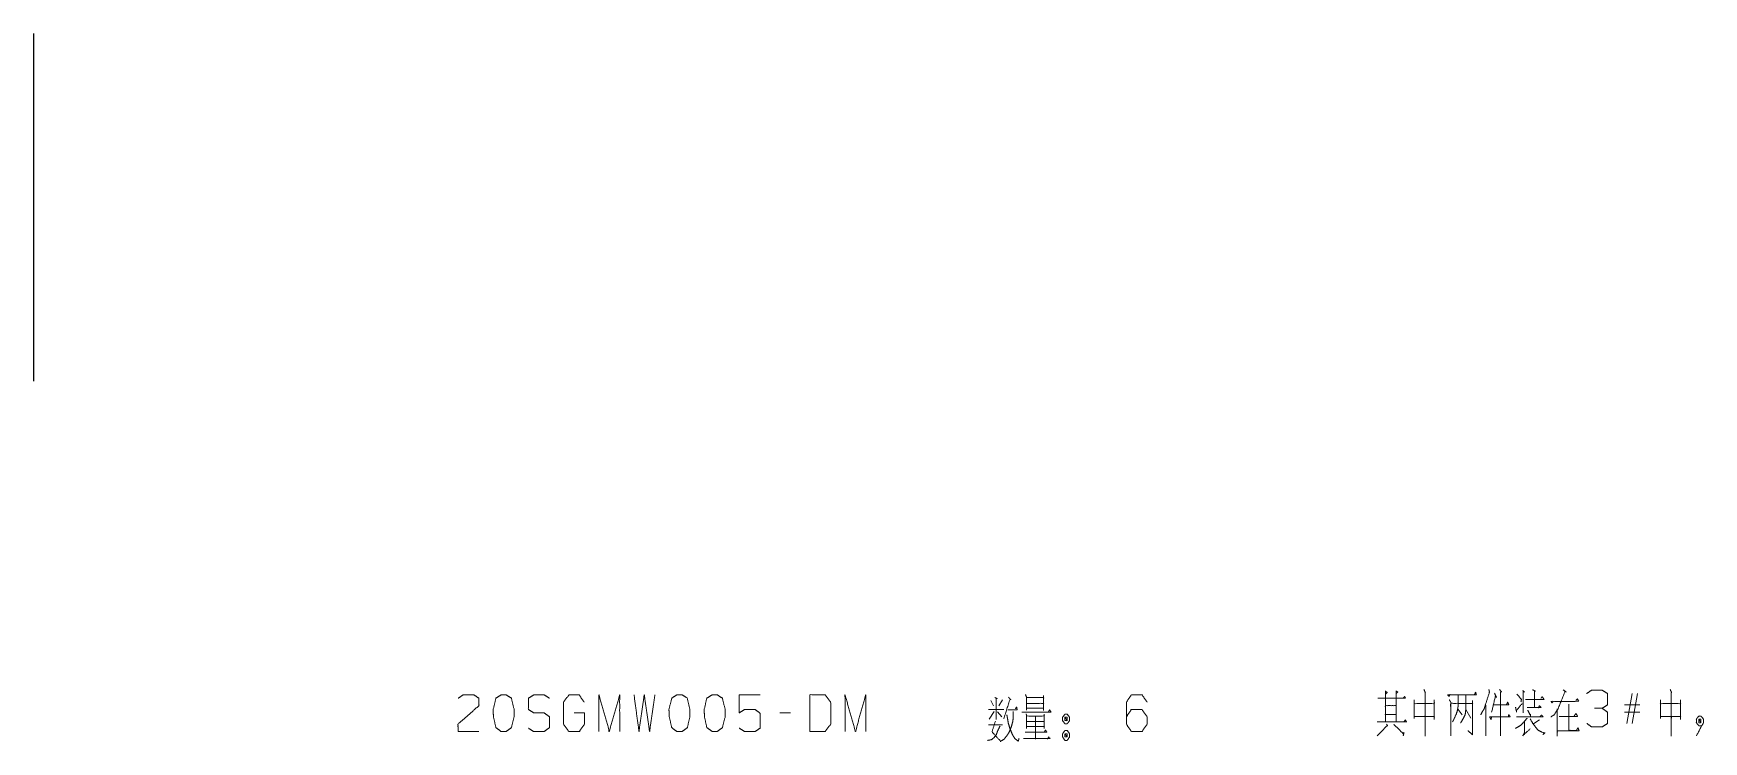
# Model space of a CAD drawing. Header units: millimetres. Extents: x 2210 to 79821, y -19430 to 2344.
# Drawn here: x 6375.1 to 6483.2, y 1556.7 to 1602.5 of the extents above; entities that cross this region are included whole.
import ezdxf

# ---------------------------------------------------------------- set-up
doc = ezdxf.new("R2010")
doc.units = ezdxf.units.MM
doc.layers.add('101', color=7, linetype='Continuous', true_color=0xffffff)

msp = doc.modelspace()

# ---------------------------------------------------------------- linework, layer by layer
at = {"layer": '101', "color": 72, "linetype": 'Continuous', "lineweight": 18}
for p, q in [((6437.08, 1559.37), (6437.24, 1559.02)), ((6437.83, 1559.42), (6437.6, 1559.02)), ((6469.12, 1559.07), (6469.12, 1557.09)), ((6479.09, 1559.09), (6478.08, 1559.09)), ((6478.24, 1557.89), (6478.58, 1559.82)), ((6478.93, 1559.82), (6478.59, 1557.89)), ((6424.1, 1558.57), (6423.42, 1558.57)), ((6437.28, 1558.67), (6436.96, 1558.17)), ((6437.51, 1558.64), (6437.79, 1558.32)), ((6467.32, 1558.79), (6467.58, 1558.44)), ((6467.81, 1558.79), (6468.15, 1558.24)), ((6472.59, 1558.12), (6472.22, 1557.89)), ((6479.09, 1558.62), (6478.08, 1558.62)), ((6436.92, 1557.79), (6437.84, 1557.79))]:
    msp.add_line(p, q, dxfattribs=at)
at = {"layer": '101', "color": 92, "linetype": 'Continuous', "lineweight": 25}
msp.add_open_spline([(6375.1, 1602.53), (6375.1, 1602.43), (6375.1, 1601.6), (6375.1, 1600.89), (6375.1, 1598.96), (6375.1, 1596.46), (6375.1, 1593.57), (6375.1, 1592.05), (6375.1, 1588.99), (6375.1, 1586.11), (6375.1, 1583.6), (6375.1, 1581.67), (6375.1, 1580.96), (6375.1, 1580.14), (6375.1, 1580.03)], degree=1, knots=[0, 0, 0.004657, 0.041394, 0.07279, 0.158723, 0.269968, 0.398272, 0.465879, 0.601728, 0.730033, 0.841277, 0.92721, 0.958606, 0.995343, 1, 1], dxfattribs=at)
at = {"layer": '101', "color": 72, "linetype": 'Continuous', "lineweight": 18}
for points, knots in [([(6462.61, 1559.99), (6462.73, 1559.89), (6462.62, 1559.79), (6462.62, 1559.99), (6462.62, 1557.99), (6462.62, 1559.52), (6462.11, 1559.52), (6463.93, 1559.52), (6463.31, 1559.52), (6463.31, 1559.97), (6463.31, 1557.99), (6463.31, 1559.04), (6462.61, 1559.04), (6462.61, 1558.47), (6463.31, 1558.47), (6463.31, 1557.99), (6462.08, 1557.99), (6463.98, 1557.99), (6463.9, 1558.12), (6463.81, 1557.99)], [0, 0, 0.009717, 0.01862, 0.030835, 0.152988, 0.246129, 0.277435, 0.388626, 0.426409, 0.453893, 0.574519, 0.638649, 0.681831, 0.71695, 0.760132, 0.789143, 0.864711, 0.9813, 0.99065, 1, 1]), ([(6463.33, 1559.84), (6463.42, 1559.92), (6463.31, 1559.99)], [0, 0, 0.471562, 1, 1]), ([(6465.11, 1560.09), (6465.2, 1559.87), (6465.18, 1559.92), (6465.18, 1557.07), (6465.18, 1558.34), (6464.51, 1558.34), (6465.78, 1558.34), (6465.78, 1558.14), (6465.78, 1559.42), (6465.78, 1559.17), (6464.48, 1559.17), (6464.48, 1559.42), (6464.48, 1558.22)], [0, 0, 0.022285, 0.027175, 0.289921, 0.407465, 0.469386, 0.586709, 0.605148, 0.722692, 0.74574, 0.866322, 0.88937, 1, 1]), ([(6469.31, 1560.09), (6469.35, 1559.92), (6469.1, 1559.14), (6469.01, 1558.84), (6468.9, 1558.67), (6468.78, 1558.44)], [0, 0, 0.101081, 0.561696, 0.738764, 0.854623, 1, 1]), ([(6470, 1560.09), (6470.14, 1559.92), (6470.07, 1559.99), (6470.07, 1557.09)], [0, 0, 0.069698, 0.101626, 1, 1]), ([(6471.5, 1560.02), (6471.62, 1559.92), (6471.53, 1559.99), (6471.53, 1558.57)], [0, 0, 0.093582, 0.161769, 1, 1]), ([(6472.14, 1560.07), (6472.33, 1559.97), (6472.26, 1559.99), (6472.26, 1558.92), (6471.78, 1558.92), (6472.7, 1558.92), (6472.59, 1559.04), (6472.51, 1558.89)], [0, 0, 0.07046, 0.094625, 0.441063, 0.594863, 0.891065, 0.943895, 1, 1]), ([(6474.11, 1560.07), (6474.32, 1559.92), (6474.25, 1559.97), (6473.79, 1558.84), (6473.62, 1558.57), (6473.53, 1558.44), (6473.33, 1558.32)], [0, 0, 0.114304, 0.152401, 0.687105, 0.830938, 0.898298, 1, 1]), ([(6476.65, 1558.87), (6476.99, 1559.09), (6476.99, 1559.82), (6476.65, 1560.04), (6475.96, 1560.04), (6475.63, 1559.82)], [0, 0, 0.153877, 0.429855, 0.583732, 0.846129, 1, 1]), ([(6481.05, 1560.09), (6481.14, 1559.87), (6481.12, 1559.92), (6481.12, 1557.07), (6481.12, 1558.34), (6480.45, 1558.34), (6481.72, 1558.34), (6481.72, 1558.14), (6481.72, 1559.42), (6481.72, 1559.17), (6480.41, 1559.17), (6480.41, 1559.42), (6480.41, 1558.22)], [0, 0, 0.022285, 0.027175, 0.289921, 0.407465, 0.469386, 0.586709, 0.605148, 0.722692, 0.74574, 0.866322, 0.88937, 1, 1]), ([(6402.6, 1559.52), (6402.92, 1559.74), (6403.61, 1559.74), (6403.94, 1559.52), (6403.94, 1559.04), (6402.58, 1557.84), (6402.6, 1557.37), (6403.94, 1557.37)], [0, 0, 0.069691, 0.192975, 0.265273, 0.350226, 0.674741, 0.759753, 1, 1]), ([(6405.71, 1557.37), (6406.04, 1557.62), (6406.22, 1558.32), (6406.22, 1558.79), (6406.04, 1559.52), (6405.71, 1559.74), (6405.37, 1559.74), (6405.04, 1559.52), (6404.86, 1558.79), (6404.88, 1558.32), (6405.04, 1557.62), (6405.37, 1557.37), (6405.71, 1557.37)], [0, 0, 0.067527, 0.183973, 0.260585, 0.380944, 0.446144, 0.500307, 0.565506, 0.685865, 0.76253, 0.87831, 0.945837, 1, 1]), ([(6407.14, 1557.59), (6407.47, 1557.37), (6408.16, 1557.37), (6408.5, 1557.62), (6408.5, 1558.32), (6408.16, 1558.57), (6407.49, 1558.57), (6407.14, 1558.79), (6407.14, 1559.52), (6407.49, 1559.74), (6408.16, 1559.74), (6408.5, 1559.52)], [0, 0, 0.068034, 0.184053, 0.254519, 0.372335, 0.442801, 0.555845, 0.62637, 0.748394, 0.818919, 0.931963, 1, 1]), ([(6410.1, 1558.57), (6410.77, 1558.57), (6410.77, 1557.84), (6410.44, 1557.37), (6409.75, 1557.37), (6409.41, 1557.84), (6409.41, 1559.27), (6409.77, 1559.74), (6410.42, 1559.74), (6410.75, 1559.27)], [0, 0, 0.103295, 0.214796, 0.30426, 0.410274, 0.49974, 0.718896, 0.809958, 0.910535, 1, 1]), ([(6411.71, 1557.37), (6411.71, 1559.74), (6412.38, 1557.37), (6413.05, 1559.74), (6413.05, 1557.37)], [0, 0, 0.245192, 0.5, 0.754808, 1, 1]), ([(6413.98, 1559.74), (6414.3, 1557.37), (6414.64, 1559.74), (6414.99, 1557.37), (6415.33, 1559.74)], [0, 0, 0.249745, 0.499742, 0.750003, 1, 1]), ([(6417.09, 1557.37), (6417.43, 1557.62), (6417.6, 1558.32), (6417.6, 1558.79), (6417.43, 1559.52), (6417.09, 1559.74), (6416.75, 1559.74), (6416.42, 1559.52), (6416.24, 1558.79), (6416.26, 1558.32), (6416.42, 1557.62), (6416.75, 1557.37), (6417.09, 1557.37)], [0, 0, 0.067527, 0.183973, 0.260585, 0.380944, 0.446144, 0.500307, 0.565506, 0.685865, 0.76253, 0.87831, 0.945837, 1, 1]), ([(6419.37, 1557.37), (6419.7, 1557.62), (6419.88, 1558.32), (6419.88, 1558.79), (6419.7, 1559.52), (6419.37, 1559.74), (6419.03, 1559.74), (6418.69, 1559.52), (6418.52, 1558.79), (6418.54, 1558.32), (6418.69, 1557.62), (6419.03, 1557.37), (6419.37, 1557.37)], [0, 0, 0.067524, 0.18397, 0.260583, 0.380943, 0.446139, 0.500306, 0.565503, 0.685862, 0.762528, 0.878309, 0.945833, 1, 1]), ([(6420.79, 1557.59), (6421.13, 1557.37), (6421.82, 1557.37), (6422.15, 1557.59), (6422.15, 1558.54), (6421.82, 1558.79), (6421.13, 1558.79), (6420.79, 1558.57), (6420.79, 1559.74), (6422.15, 1559.74)], [0, 0, 0.062229, 0.168345, 0.230571, 0.376816, 0.441264, 0.547379, 0.609609, 0.79049, 1, 1]), ([(6425.36, 1557.37), (6426.35, 1557.37), (6426.71, 1557.84), (6426.71, 1559.27), (6426.35, 1559.74), (6425.36, 1559.74), (6425.36, 1557.37)], [0, 0, 0.142134, 0.22716, 0.43179, 0.516817, 0.658951, 1, 1]), ([(6427.64, 1557.37), (6427.64, 1559.74), (6428.31, 1557.37), (6428.98, 1559.74), (6428.98, 1557.37)], [0, 0, 0.245192, 0.5, 0.754808, 1, 1]), ([(6437.33, 1559.57), (6437.49, 1559.49), (6437.42, 1559.54), (6437.42, 1558.14), (6437.42, 1558.79), (6436.92, 1558.79), (6437.91, 1558.79)], [0, 0, 0.046317, 0.069121, 0.437815, 0.608994, 0.739331, 1, 1]), ([(6438.21, 1559.59), (6438.37, 1559.42), (6438.32, 1559.47), (6437.91, 1558.19)], [0, 0, 0.143539, 0.18777, 1, 1]), ([(6438.18, 1558.77), (6438.78, 1558.77), (6438.74, 1558.97), (6438.67, 1558.84)], [0, 0, 0.634137, 0.848454, 1, 1]), ([(6439.31, 1559.77), (6439.39, 1559.59), (6439.39, 1558.74), (6439.39, 1558.87), (6440.49, 1558.87), (6440.49, 1558.72), (6440.49, 1559.69), (6440.49, 1559.57), (6439.39, 1559.57), (6440.49, 1559.57), (6440.49, 1559.19), (6439.39, 1559.19)], [0, 0, 0.027307, 0.1457, 0.163111, 0.315748, 0.336641, 0.472445, 0.489856, 0.642493, 0.79513, 0.847363, 1, 1]), ([(6445.85, 1558.32), (6446.17, 1558.79), (6446.86, 1558.79), (6447.2, 1558.32), (6447.2, 1557.84), (6446.86, 1557.37), (6446.17, 1557.37), (6445.85, 1557.84), (6445.85, 1559.27), (6446.17, 1559.74), (6446.86, 1559.74), (6447.2, 1559.27)], [0, 0, 0.076964, 0.169762, 0.248073, 0.312018, 0.39033, 0.483127, 0.560092, 0.751927, 0.828891, 0.921688, 1, 1]), ([(6463.77, 1559.52), (6463.86, 1559.64), (6463.91, 1559.52)], [0, 0, 0.529947, 1, 1]), ([(6466.8, 1559.77), (6466.73, 1559.64), (6466.65, 1559.74), (6468.5, 1559.74), (6468.45, 1559.92), (6468.38, 1559.74)], [0, 0, 0.057338, 0.110625, 0.851628, 0.924638, 1, 1]), ([(6466.75, 1559.42), (6466.84, 1559.27), (6466.84, 1557.09), (6466.84, 1559.19), (6468.25, 1559.19), (6468.25, 1559.37), (6468.25, 1557.17), (6467.95, 1557.42)], [0, 0, 0.020176, 0.272233, 0.515598, 0.679466, 0.699746, 0.954701, 1, 1]), ([(6467.32, 1559.74), (6467.32, 1559.02), (6467.28, 1558.74), (6467.18, 1558.44), (6466.96, 1557.99)], [0, 0, 0.398805, 0.551319, 0.726349, 1, 1]), ([(6467.83, 1559.74), (6467.83, 1558.97), (6467.81, 1558.74), (6467.78, 1558.47), (6467.67, 1558.24), (6467.48, 1557.92)], [0, 0, 0.406733, 0.525181, 0.670694, 0.80124, 1, 1]), ([(6469.68, 1559.84), (6469.81, 1559.57), (6469.74, 1559.67), (6469.49, 1558.62)], [0, 0, 0.200664, 0.282162, 1, 1]), ([(6469.61, 1559.09), (6470.6, 1559.09), (6470.53, 1559.27), (6470.44, 1559.09)], [0, 0, 0.720068, 0.857373, 1, 1]), ([(6471.04, 1558.94), (6471.11, 1558.62), (6471.09, 1558.72), (6471.46, 1559.17)], [0, 0, 0.326885, 0.426689, 1, 1]), ([(6471.13, 1559.79), (6471.43, 1559.42), (6471.43, 1559.49), (6471.39, 1559.29)], [0, 0, 0.633426, 0.732286, 1, 1]), ([(6471.68, 1559.44), (6472.88, 1559.44), (6472.77, 1559.62), (6472.68, 1559.52)], [0, 0, 0.78047, 0.913343, 1, 1]), ([(6473.49, 1559.32), (6473.4, 1559.22), (6473.33, 1559.32), (6475.12, 1559.32), (6475.05, 1559.49), (6474.94, 1559.37)], [0, 0, 0.055749, 0.106913, 0.852677, 0.931522, 1, 1]), ([(6473.74, 1558.84), (6473.74, 1557.07), (6473.74, 1557.42), (6475.15, 1557.42), (6475.08, 1557.62), (6474.98, 1557.44), (6474.48, 1557.44), (6474.48, 1559.14), (6474.48, 1558.34), (6473.86, 1558.34), (6475.05, 1558.34), (6474.96, 1558.54), (6474.84, 1558.39)], [0, 0, 0.193638, 0.23182, 0.386077, 0.409219, 0.431541, 0.48553, 0.670986, 0.758259, 0.825746, 0.954934, 0.978787, 1, 1]), ([(6437.37, 1558.04), (6437.15, 1557.34), (6437.68, 1556.77)], [0, 0, 0.483235, 1, 1]), ([(6438.53, 1558.67), (6438.53, 1558.37), (6438.5, 1558.04), (6438.41, 1557.69), (6438.27, 1557.34), (6438.11, 1557.09), (6437.93, 1556.87), (6437.68, 1556.72)], [0, 0, 0.134098, 0.280227, 0.441583, 0.610315, 0.742763, 0.870658, 1, 1]), ([(6438.11, 1558.44), (6438.16, 1558.19), (6438.21, 1557.89), (6438.32, 1557.54), (6438.46, 1557.19), (6438.62, 1556.92), (6438.85, 1556.74), (6438.9, 1556.92)], [0, 0, 0.122115, 0.267688, 0.442439, 0.62281, 0.774617, 0.912627, 1, 1]), ([(6439.08, 1558.62), (6440.97, 1558.62), (6440.88, 1558.77), (6440.79, 1558.62)], [0, 0, 0.844514, 0.922259, 1, 1]), ([(6439.36, 1558.52), (6439.39, 1558.39), (6439.39, 1557.57), (6439.39, 1557.69), (6440.53, 1557.69), (6440.53, 1557.57), (6440.53, 1558.49), (6440.53, 1558.37), (6439.39, 1558.37), (6439.39, 1558.02), (6440.53, 1558.02), (6439.96, 1558.02), (6439.96, 1558.37), (6439.96, 1556.87), (6439.96, 1557.32), (6439.29, 1557.32), (6440.7, 1557.32), (6440.61, 1557.47), (6440.54, 1557.32)], [0, 0, 0.011506, 0.084581, 0.095653, 0.195852, 0.206924, 0.288857, 0.299929, 0.400128, 0.43113, 0.531329, 0.581428, 0.61243, 0.745294, 0.785153, 0.844645, 0.969891, 0.985312, 1, 1]), ([(6442.02, 1558.49), (6441.87, 1558.49), (6441.72, 1558.29), (6441.72, 1558.07), (6441.87, 1557.87), (6442.02, 1557.87), (6442.17, 1558.07), (6442.17, 1558.29), (6442.02, 1558.49)], [0, 0, 0.091013, 0.23114, 0.359866, 0.499993, 0.591006, 0.73114, 0.859866, 1, 1]), ([(6441.87, 1558.07), (6442.02, 1558.07), (6441.87, 1558.29), (6441.87, 1558.07)], [0, 0, 0.241164, 0.658904, 1, 1]), ([(6442.02, 1558.07), (6442.02, 1558.29), (6441.87, 1558.29)], [0, 0, 0.585813, 1, 1]), ([(6462.69, 1557.84), (6462.76, 1557.72), (6462.75, 1557.77), (6462.08, 1557.09)], [0, 0, 0.124997, 0.171159, 1, 1]), ([(6463.15, 1557.84), (6463.81, 1557.19), (6463.81, 1557.32), (6463.77, 1557.09)], [0, 0, 0.723286, 0.82134, 1, 1]), ([(6469.49, 1558.32), (6469.45, 1558.14), (6469.36, 1558.32), (6470.69, 1558.32), (6470.6, 1558.47), (6470.57, 1558.34)], [0, 0, 0.08908, 0.186898, 0.848316, 0.935186, 1, 1]), ([(6471.8, 1558.24), (6471.52, 1557.92), (6471.38, 1557.77), (6471.04, 1557.57)], [0, 0, 0.41916, 0.619706, 1, 1]), ([(6471.09, 1558.32), (6472.81, 1558.32), (6472.72, 1558.44), (6472.63, 1558.34)], [0, 0, 0.856802, 0.933303, 1, 1]), ([(6471.61, 1557.99), (6471.61, 1557.27), (6471.5, 1557.09), (6471.98, 1557.54)], [0, 0, 0.457252, 0.586312, 1, 1]), ([(6471.83, 1558.74), (6471.98, 1558.44), (6472.01, 1558.49), (6472.01, 1558.34)], [0, 0, 0.610903, 0.723696, 1, 1]), ([(6471.98, 1558.19), (6472.22, 1557.79), (6472.52, 1557.44), (6472.88, 1557.27), (6472.95, 1557.29), (6472.81, 1557.17)], [0, 0, 0.295853, 0.586009, 0.834108, 0.881285, 1, 1]), ([(6475.65, 1557.89), (6475.96, 1557.67), (6476.65, 1557.67), (6476.99, 1557.89), (6476.99, 1558.62), (6476.65, 1558.87), (6476.14, 1558.87)], [0, 0, 0.124118, 0.343684, 0.472445, 0.703377, 0.836734, 1, 1]), ([(6483.04, 1557.74), (6482.9, 1557.74), (6482.74, 1557.94), (6482.74, 1558.17), (6482.9, 1558.37), (6483.04, 1558.37), (6483.2, 1558.17), (6483.2, 1557.94), (6482.74, 1557.09)], [0, 0, 0.057349, 0.160988, 0.252238, 0.355879, 0.413228, 0.516869, 0.608119, 1, 1]), ([(6482.9, 1557.94), (6483.04, 1557.94), (6482.9, 1558.17), (6482.9, 1557.94)], [0, 0, 0.223692, 0.644074, 1, 1]), ([(6483.04, 1557.94), (6483.04, 1558.17), (6482.9, 1558.17)], [0, 0, 0.61407, 1, 1]), ([(6437.67, 1557.72), (6437.52, 1557.42), (6437.44, 1557.19), (6437.28, 1556.97), (6437.12, 1556.84), (6436.85, 1556.79)], [0, 0, 0.251056, 0.434038, 0.642626, 0.795773, 1, 1]), ([(6439.18, 1556.92), (6440.9, 1556.92), (6440.81, 1557.02), (6440.74, 1556.87)], [0, 0, 0.851384, 0.917654, 1, 1]), ([(6442.17, 1557.22), (6442.02, 1557.44), (6441.87, 1557.44), (6441.72, 1557.22), (6441.72, 1557.02), (6441.87, 1556.79), (6442.02, 1556.79), (6442.17, 1557.02), (6442.17, 1557.22)], [0, 0, 0.149201, 0.238515, 0.38771, 0.499998, 0.649195, 0.738509, 0.887713, 1, 1]), ([(6441.87, 1557.22), (6441.87, 1557.02), (6442.02, 1557.02)], [0, 0, 0.556976, 1, 1]), ([(6442.02, 1557.22), (6441.87, 1557.22), (6442.02, 1557.02), (6442.02, 1557.22)], [0, 0, 0.258824, 0.674604, 1, 1])]:
    msp.add_open_spline(points, degree=1, knots=knots, dxfattribs=at)

doc.saveas('drawing.dxf')
